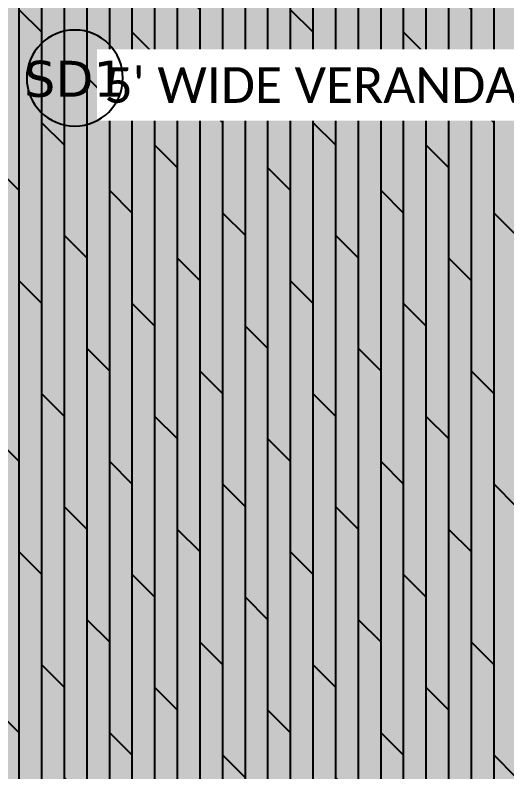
# Model space of a CAD drawing. Header units: millimetres. Extents: x -2842 to 18480, y -2414 to 14540.
# Drawn here: x 12152 to 13534, y 4745 to 6872 of the extents above; entities that cross this region are included whole.
import ezdxf
from ezdxf.enums import TextEntityAlignment as Align

# ---------------------------------------------------------------- set-up
doc = ezdxf.new("R2010")
doc.units = ezdxf.units.MM
doc.header["$LTSCALE"] = 150
doc.linetypes.add('DASHED', pattern=[0.75, 0.5, -0.25])
for name, color, linetype, true_color in [('ad-Primary Roof', 5, 'Continuous', 0x0000ff), ('ad-Secondary Roof', 6, 'Continuous', 0xff00ff), ('ad-Verandah', 7, 'Continuous', 0xa57c52)]:
    doc.layers.add(name, color=color, linetype=linetype, true_color=true_color)
doc.layers.add('ad-Text main', color=7, linetype='Continuous')
doc.layers.add('ad-Text Main_Door&window Label', color=7, linetype='Continuous')
doc.styles.add('6 U T S R N_Typical Floor Plan$0$3BHK-E(NB)$0$grid_text', font='verdana.ttf', dxfattribs={"width": 0.9})
doc.styles.get("Standard").update_dxf_attribs({"font": 'calibril.ttf'})

# ---------------------------------------------------------------- blocks, each defined once
blk = doc.blocks.new('zw$6CCD')
at = {"layer": 'ad-Verandah', "transparency": 33554534}
h = blk.add_hatch(color=256, dxfattribs=at)
h.dxf.hatch_style = 1
h.paths.add_polyline_path([(6195, -13620), (12120, -13620), (12120, -4745), (13640, -4745), (13640, -8875), (14550, -8875), (14550, -14850), (6195, -14850)])
at = {"layer": 'ad-Verandah', "transparency": 33554687}
h = blk.add_hatch(dxfattribs=at)
h.set_pattern_fill('DOLMIT', color=256, scale=10, angle=90)
h.set_pattern_definition([(90, (6195, -14830), (-63.5, 2e-14), []), (135, (6195, -14830), (-127, -127), [89.8026, -179.605])])
h.paths.add_polyline_path([(6195, -13620), (12120, -13620), (12120, -4745), (13640, -4745), (13640, -8875), (14550, -8875), (14550, -14850), (6195, -14850)])
blk = doc.blocks.new('6 U T S R N_Typical Floor Plan$0$ad_Window Tag')
blk.add_circle((0, 0), 150)
at = {"style": '6 U T S R N_Typical Floor Plan$0$3BHK-E(NB)$0$grid_text', "width": 0.9}
blk.add_attdef('D1', text='', height=125, dxfattribs=at).set_placement((0, 0), align=Align.MIDDLE_CENTER)
blk = doc.blocks.new('zw$6540')
at = {"layer": 'ad-Text main', "insert": (13032, 6674.8), "char_height": 100, "width": 1199.585, "attachment_point": 5, "bg_fill": 2}
blk.add_mtext("5' WIDE VERANDAH", dxfattribs=at)
at = {"layer": 'ad-Text Main_Door&window Label'}
ref = blk.add_blockref('6 U T S R N_Typical Floor Plan$0$ad_Window Tag', (12320, 6695), dxfattribs=dict(at, xscale=-0.9, yscale=0.9, zscale=0.9))
ref.add_attrib('D1', 'SD1', dxfattribs={"height": 101.25, "rotation": 2160, "style": '6 U T S R N_Typical Floor Plan$0$3BHK-E(NB)$0$grid_text'}).set_placement((12319, 6692.9), align=Align.MIDDLE_CENTER)
blk = doc.blocks.new('A$Ca594aa6c')
at = {"layer": 'ad-Primary Roof', "linetype": 'DASHED', "ltscale": 2, "const_width": 40}
blk.add_lwpolyline([(12570, -5425), (12570, -8425)], dxfattribs=at)
at = {"layer": 'ad-Secondary Roof', "linetype": 'DASHED', "ltscale": 2, "const_width": 40}
blk.add_lwpolyline([(12570, -8425), (10464.6, -11787.5), (12570, -15150), (14850, -15150), (14850, -8425)], close=True, dxfattribs=at)
blk = doc.blocks.new('1625W-Roof Plan')
at = {"rotation": 360}
blk.add_blockref('A$Ca594aa6c', (0, 13620), dxfattribs=at)

msp = doc.modelspace()

# ---------------------------------------------------------------- block references
at = {"layer": 'ad-Verandah'}
msp.add_blockref('zw$6CCD', (0, 13620), dxfattribs=at)

# ---------------------------------------------------------------- next in the draw order: block references
msp.add_blockref('1625W-Roof Plan', (0, 0))

# ---------------------------------------------------------------- next in the draw order: block references
at = {"layer": 'ad-Text main'}
msp.add_blockref('zw$6540', (0, 0), dxfattribs=at)

doc.saveas('drawing.dxf')
